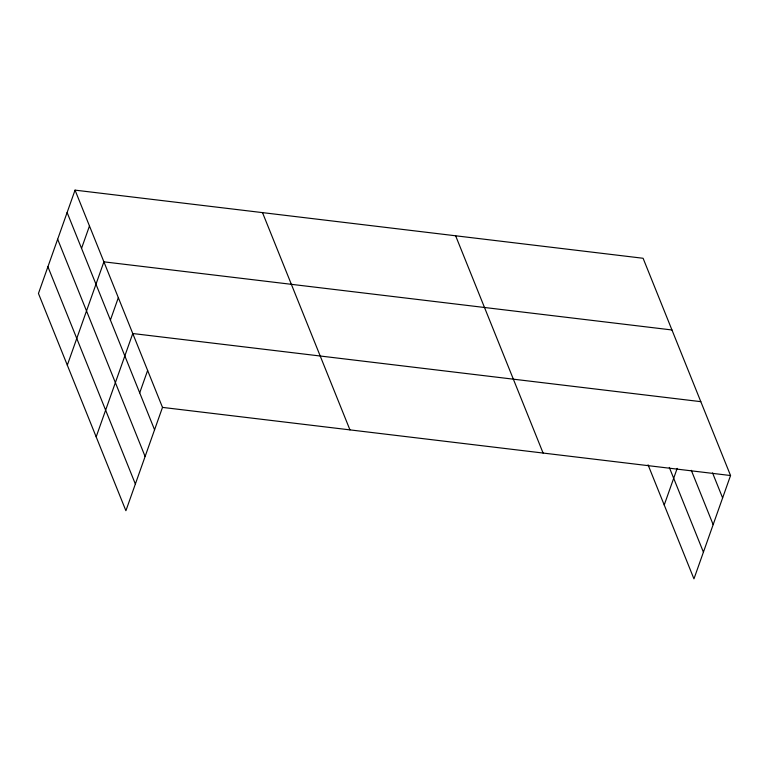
<?xml version="1.0" encoding="UTF-8"?>
<svg xmlns="http://www.w3.org/2000/svg" width="769" height="769" viewBox="0 0 769 769"><rect width="100%" height="100%" fill="white"/><g stroke="black" fill="none" stroke-linecap="round" stroke-linejoin="round"><path stroke-width="1.15" d="M75.045 190.135L38.45 293.47L125.905 510.731L162.499 407.397L75.045 190.135L643.095 258.269L730.55 475.53L693.955 578.865L648.046 464.803M81.543 248.368L89.473 225.98M67.307 365.169L103.902 261.835L671.952 329.968M110.409 320.067L118.33 297.68M96.173 436.859L132.768 333.525L700.819 401.658M139.708 392.844L147.629 370.456M664.224 504.993L677.191 468.379M162.499 407.397L730.55 475.53M712.565 472.935L722.62 497.918M691.302 470.311L713.161 524.631M669.309 467.417L703.414 552.152M455.633 235.785L543.097 453.047M262.498 212.619L349.953 429.881M67.114 212.523L154.569 429.784M57.656 239.236L145.11 456.498M47.909 266.756L135.363 484.018"/></g></svg>
